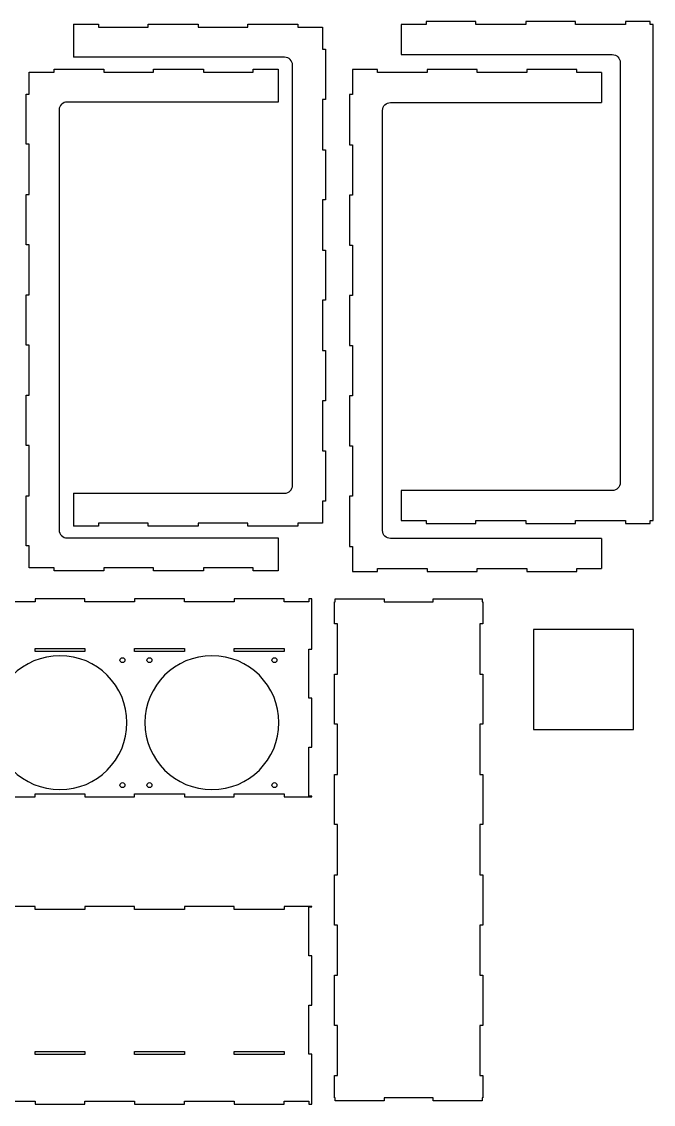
# Model space of a CAD drawing. Extents: x -1160 to -20, y -277 to 806.
# Drawn here: x -652 to -20, y -277 to 806 of the extents above; entities that cross this region are included whole.
import ezdxf

# ---------------------------------------------------------------- set-up
doc = ezdxf.new("R2010")
doc.units = 0
doc.layers.add('Default', color=7, linetype='Continuous')
doc.layers.add('Layer_1', color=7, linetype='Continuous')

msp = doc.modelspace()

# ---------------------------------------------------------------- linework, layer by layer
msp.add_lwpolyline([(-140, 98), (-40, 98), (-40, 198), (-140, 198)], close=True)
at = {"layer": 'Default'}
for p, q in [((-600, 803.2), (-600, 770.2)), ((-272.3, 802.8), (-272.3, 772.8)), ((-395.4, 758.4), (-395.4, 725.4)), ((-72, 754.9), (-72, 724.9)), ((-272.3, 336.8), (-272.3, 306.8)), ((-600, 334.2), (-600, 301.2)), ((-395.4, 289.4), (-395.4, 256.4)), ((-72, 288.9), (-72, 258.9))]:
    msp.add_line(p, q, dxfattribs=at)
at = {"layer": 'Layer_1'}
for points, knots in [([(-600, 803.2), (-588.2, 803.2), (-576.3, 803.2), (-575.1, 803.2), (-575.1, 803.1), (-575.1, 800.4), (-575.1, 800.2), (-572.6, 800.2), (-527.8, 800.2), (-525.3, 800.2), (-525.3, 800.4), (-525.3, 803.1), (-525.3, 803.2), (-522.8, 803.2), (-478, 803.2), (-475.5, 803.2), (-475.5, 803.1), (-475.5, 800.4), (-475.5, 800.2), (-473, 800.2), (-428.2, 800.2), (-425.7, 800.2), (-425.7, 800.4), (-425.7, 803.1), (-425.7, 803.2), (-423.2, 803.2), (-378.4, 803.2), (-375.9, 803.2), (-375.9, 803.1), (-375.9, 800.4), (-375.9, 800.2), (-374.7, 800.2), (-352.2, 800.2), (-351, 800.2), (-351, 799.1), (-351, 779.2), (-351, 778.1), (-350.9, 778.1), (-348.1, 778.1), (-348, 778.1), (-348, 775.6), (-348, 730.4), (-348, 727.9), (-348.1, 727.9), (-350.9, 727.9), (-351, 727.9), (-351, 725.4), (-351, 680.2), (-351, 677.7), (-350.9, 677.7), (-348.1, 677.7), (-348, 677.7), (-348, 675.2), (-348, 630), (-348, 627.5), (-348.1, 627.5), (-350.9, 627.5), (-351, 627.5), (-351, 625), (-351, 579.8), (-351, 577.3), (-350.9, 577.3), (-348.1, 577.3), (-348, 577.3), (-348, 574.8), (-348, 529.6), (-348, 527.1), (-348.1, 527.1), (-350.9, 527.1), (-351, 527.1), (-351, 524.6), (-351, 479.4), (-351, 476.9), (-350.9, 476.9), (-348.1, 476.9), (-348, 476.9), (-348, 474.4), (-348, 429.2), (-348, 426.7), (-348.1, 426.7), (-350.9, 426.7), (-351, 426.7), (-351, 424.2), (-351, 379), (-351, 376.5), (-350.9, 376.5), (-348.1, 376.5), (-348, 376.5), (-348, 374), (-348, 328.8), (-348, 326.3), (-348.1, 326.3), (-350.9, 326.3), (-351, 326.3), (-351, 325.2), (-351, 305.3), (-351, 304.2), (-352.2, 304.2), (-374.7, 304.2), (-375.9, 304.2), (-375.9, 304.1), (-375.9, 301.4), (-375.9, 301.2), (-378.4, 301.2), (-423.2, 301.2), (-425.7, 301.2), (-425.7, 301.4), (-425.7, 304.1), (-425.7, 304.2), (-428.2, 304.2), (-473, 304.2), (-475.5, 304.2), (-475.5, 304.1), (-475.5, 301.4), (-475.5, 301.2), (-478, 301.2), (-522.8, 301.2), (-525.3, 301.2), (-525.3, 301.4), (-525.3, 304.1), (-525.3, 304.2), (-527.8, 304.2), (-572.6, 304.2), (-575.1, 304.2), (-575.1, 304.1), (-575.1, 301.4), (-575.1, 301.2), (-576.3, 301.2), (-588.2, 301.2), (-600, 301.2)], [0, 0, 0, 0, 1, 1, 1, 2, 2, 2, 3, 3, 3, 4, 4, 4, 5, 5, 5, 6, 6, 6, 7, 7, 7, 8, 8, 8, 9, 9, 9, 10, 10, 10, 11, 11, 11, 12, 12, 12, 13, 13, 13, 14, 14, 14, 15, 15, 15, 16, 16, 16, 17, 17, 17, 18, 18, 18, 19, 19, 19, 20, 20, 20, 21, 21, 21, 22, 22, 22, 23, 23, 23, 24, 24, 24, 25, 25, 25, 26, 26, 26, 27, 27, 27, 28, 28, 28, 29, 29, 29, 30, 30, 30, 31, 31, 31, 32, 32, 32, 33, 33, 33, 34, 34, 34, 35, 35, 35, 36, 36, 36, 37, 37, 37, 38, 38, 38, 39, 39, 39, 40, 40, 40, 41, 41, 41, 42, 42, 42, 43, 43, 43, 43]), ([(-272.3, 306.8), (-260.4, 306.8), (-248.6, 306.8), (-247.4, 306.8), (-247.4, 306.6), (-247.4, 303.9), (-247.4, 303.8), (-244.9, 303.8), (-200, 303.8), (-197.6, 303.8), (-197.6, 303.9), (-197.6, 306.6), (-197.6, 306.8), (-195.1, 306.8), (-150.2, 306.8), (-147.8, 306.8), (-147.8, 306.6), (-147.8, 303.9), (-147.8, 303.8), (-145.3, 303.8), (-100.4, 303.8), (-98, 303.8), (-98, 303.9), (-98, 306.6), (-98, 306.8), (-95.5, 306.8), (-50.6, 306.8), (-48.2, 306.8), (-48.2, 306.6), (-48.2, 303.9), (-48.2, 303.8), (-46.9, 303.8), (-24.5, 303.8), (-23.3, 303.8), (-23.3, 303.9), (-23.3, 306.6), (-23.3, 306.8), (-23.1, 306.8), (-20.4, 306.8), (-20.3, 306.8), (-20.3, 331.6), (-20.3, 778), (-20.3, 802.8), (-20.4, 802.8), (-23.1, 802.8), (-23.3, 802.8), (-23.3, 802.9), (-23.3, 805.6), (-23.3, 805.8), (-24.5, 805.8), (-46.9, 805.8), (-48.2, 805.8), (-48.2, 805.6), (-48.2, 802.9), (-48.2, 802.8), (-50.6, 802.8), (-95.5, 802.8), (-98, 802.8), (-98, 802.9), (-98, 805.6), (-98, 805.8), (-100.4, 805.8), (-145.3, 805.8), (-147.8, 805.8), (-147.8, 805.6), (-147.8, 802.9), (-147.8, 802.8), (-150.2, 802.8), (-195.1, 802.8), (-197.6, 802.8), (-197.6, 802.9), (-197.6, 805.6), (-197.6, 805.8), (-200, 805.8), (-244.9, 805.8), (-247.4, 805.8), (-247.4, 805.6), (-247.4, 802.9), (-247.4, 802.8), (-248.6, 802.8), (-260.4, 802.8), (-272.3, 802.8)], [0, 0, 0, 0, 1, 1, 1, 2, 2, 2, 3, 3, 3, 4, 4, 4, 5, 5, 5, 6, 6, 6, 7, 7, 7, 8, 8, 8, 9, 9, 9, 10, 10, 10, 11, 11, 11, 12, 12, 12, 13, 13, 13, 14, 14, 14, 15, 15, 15, 16, 16, 16, 17, 17, 17, 18, 18, 18, 19, 19, 19, 20, 20, 20, 21, 21, 21, 22, 22, 22, 23, 23, 23, 24, 24, 24, 25, 25, 25, 26, 26, 26, 27, 27, 27, 27]), ([(-600, 334.2), (-499.8, 334.2), (-399.6, 334.2), (-389, 334.2), (-384.6, 334.2), (-381, 337.8), (-381, 342.1), (-381, 363.1), (-381, 741.3), (-381, 762.3), (-381, 766.7), (-384.6, 770.2), (-389, 770.2), (-399.6, 770.2), (-499.8, 770.2), (-600, 770.2)], [0, 0, 0, 0, 1, 1, 1, 2, 2, 2, 3, 3, 3, 4, 4, 4, 5, 5, 5, 5]), ([(-272.3, 772.8), (-172, 772.8), (-71.8, 772.8), (-61.3, 772.8), (-56.9, 772.8), (-53.3, 769.2), (-53.3, 764.9), (-53.3, 743.9), (-53.3, 365.7), (-53.3, 344.7), (-53.3, 340.3), (-56.9, 336.8), (-61.3, 336.8), (-71.8, 336.8), (-172, 336.8), (-272.3, 336.8)], [0, 0, 0, 0, 1, 1, 1, 2, 2, 2, 3, 3, 3, 4, 4, 4, 5, 5, 5, 5]), ([(-395.4, 256.4), (-407.3, 256.4), (-419.1, 256.4), (-420.3, 256.4), (-420.3, 256.6), (-420.3, 259.3), (-420.3, 259.4), (-422.8, 259.4), (-467.6, 259.4), (-470.1, 259.4), (-470.1, 259.3), (-470.1, 256.6), (-470.1, 256.4), (-472.6, 256.4), (-517.4, 256.4), (-519.9, 256.4), (-519.9, 256.6), (-519.9, 259.3), (-519.9, 259.4), (-522.4, 259.4), (-567.2, 259.4), (-569.7, 259.4), (-569.7, 259.3), (-569.7, 256.6), (-569.7, 256.4), (-572.2, 256.4), (-617, 256.4), (-619.5, 256.4), (-619.5, 256.6), (-619.5, 259.3), (-619.5, 259.4), (-620.8, 259.4), (-643.2, 259.4), (-644.4, 259.4), (-644.4, 260.5), (-644.4, 280.4), (-644.4, 281.5), (-644.6, 281.5), (-647.3, 281.5), (-647.4, 281.5), (-647.4, 284), (-647.4, 329.2), (-647.4, 331.7), (-647.3, 331.7), (-644.6, 331.7), (-644.4, 331.7), (-644.4, 334.2), (-644.4, 379.4), (-644.4, 381.9), (-644.6, 381.9), (-647.3, 381.9), (-647.4, 381.9), (-647.4, 384.4), (-647.4, 429.6), (-647.4, 432.1), (-647.3, 432.1), (-644.6, 432.1), (-644.4, 432.1), (-644.4, 434.6), (-644.4, 479.8), (-644.4, 482.3), (-644.6, 482.3), (-647.3, 482.3), (-647.4, 482.3), (-647.4, 484.8), (-647.4, 530), (-647.4, 532.5), (-647.3, 532.5), (-644.6, 532.5), (-644.4, 532.5), (-644.4, 535), (-644.4, 580.2), (-644.4, 582.7), (-644.6, 582.7), (-647.3, 582.7), (-647.4, 582.7), (-647.4, 585.2), (-647.4, 630.4), (-647.4, 632.9), (-647.3, 632.9), (-644.6, 632.9), (-644.4, 632.9), (-644.4, 635.4), (-644.4, 680.6), (-644.4, 683.1), (-644.6, 683.1), (-647.3, 683.1), (-647.4, 683.1), (-647.4, 685.6), (-647.4, 730.8), (-647.4, 733.3), (-647.3, 733.3), (-644.6, 733.3), (-644.4, 733.3), (-644.4, 734.4), (-644.4, 754.3), (-644.4, 755.4), (-643.2, 755.4), (-620.8, 755.4), (-619.5, 755.4), (-619.5, 755.6), (-619.5, 758.3), (-619.5, 758.4), (-617, 758.4), (-572.2, 758.4), (-569.7, 758.4), (-569.7, 758.3), (-569.7, 755.6), (-569.7, 755.4), (-567.2, 755.4), (-522.4, 755.4), (-519.9, 755.4), (-519.9, 755.6), (-519.9, 758.3), (-519.9, 758.4), (-517.4, 758.4), (-472.6, 758.4), (-470.1, 758.4), (-470.1, 758.3), (-470.1, 755.6), (-470.1, 755.4), (-467.6, 755.4), (-422.8, 755.4), (-420.3, 755.4), (-420.3, 755.6), (-420.3, 758.3), (-420.3, 758.4), (-419.1, 758.4), (-407.3, 758.4), (-395.4, 758.4)], [0, 0, 0, 0, 1, 1, 1, 2, 2, 2, 3, 3, 3, 4, 4, 4, 5, 5, 5, 6, 6, 6, 7, 7, 7, 8, 8, 8, 9, 9, 9, 10, 10, 10, 11, 11, 11, 12, 12, 12, 13, 13, 13, 14, 14, 14, 15, 15, 15, 16, 16, 16, 17, 17, 17, 18, 18, 18, 19, 19, 19, 20, 20, 20, 21, 21, 21, 22, 22, 22, 23, 23, 23, 24, 24, 24, 25, 25, 25, 26, 26, 26, 27, 27, 27, 28, 28, 28, 29, 29, 29, 30, 30, 30, 31, 31, 31, 32, 32, 32, 33, 33, 33, 34, 34, 34, 35, 35, 35, 36, 36, 36, 37, 37, 37, 38, 38, 38, 39, 39, 39, 40, 40, 40, 41, 41, 41, 42, 42, 42, 43, 43, 43, 43]), ([(-72, 754.9), (-83.8, 754.9), (-95.7, 754.9), (-96.9, 754.9), (-96.9, 755.1), (-96.9, 757.8), (-96.9, 757.9), (-99.4, 757.9), (-144.2, 757.9), (-146.7, 757.9), (-146.7, 757.8), (-146.7, 755.1), (-146.7, 754.9), (-149.2, 754.9), (-194, 754.9), (-196.5, 754.9), (-196.5, 755.1), (-196.5, 757.8), (-196.5, 757.9), (-199, 757.9), (-243.8, 757.9), (-246.3, 757.9), (-246.3, 757.8), (-246.3, 755.1), (-246.3, 754.9), (-248.8, 754.9), (-293.6, 754.9), (-296.1, 754.9), (-296.1, 755.1), (-296.1, 757.8), (-296.1, 757.9), (-297.3, 757.9), (-319.8, 757.9), (-321, 757.9), (-321, 757.8), (-321, 755.1), (-321, 754.9), (-321, 753.8), (-321, 733.9), (-321, 732.8), (-321.1, 732.8), (-323.9, 732.8), (-324, 732.8), (-324, 730.3), (-324, 685.1), (-324, 682.6), (-323.9, 682.6), (-321.1, 682.6), (-321, 682.6), (-321, 680.1), (-321, 634.9), (-321, 632.4), (-321.1, 632.4), (-323.9, 632.4), (-324, 632.4), (-324, 629.9), (-324, 584.7), (-324, 582.2), (-323.9, 582.2), (-321.1, 582.2), (-321, 582.2), (-321, 579.7), (-321, 534.5), (-321, 532), (-321.1, 532), (-323.9, 532), (-324, 532), (-324, 529.5), (-324, 484.3), (-324, 481.8), (-323.9, 481.8), (-321.1, 481.8), (-321, 481.8), (-321, 479.3), (-321, 434.1), (-321, 431.6), (-321.1, 431.6), (-323.9, 431.6), (-324, 431.6), (-324, 429.1), (-324, 383.9), (-324, 381.4), (-323.9, 381.4), (-321.1, 381.4), (-321, 381.4), (-321, 378.9), (-321, 333.7), (-321, 331.2), (-321.1, 331.2), (-323.9, 331.2), (-324, 331.2), (-324, 328.7), (-324, 283.5), (-324, 281), (-323.9, 281), (-321.1, 281), (-321, 281), (-321, 279.9), (-321, 260), (-321, 258.9), (-321, 258.8), (-321, 256.1), (-321, 255.9), (-319.8, 255.9), (-297.3, 255.9), (-296.1, 255.9), (-296.1, 256.1), (-296.1, 258.8), (-296.1, 258.9), (-293.6, 258.9), (-248.8, 258.9), (-246.3, 258.9), (-246.3, 258.8), (-246.3, 256.1), (-246.3, 255.9), (-243.8, 255.9), (-199, 255.9), (-196.5, 255.9), (-196.5, 256.1), (-196.5, 258.8), (-196.5, 258.9), (-194, 258.9), (-149.2, 258.9), (-146.7, 258.9), (-146.7, 258.8), (-146.7, 256.1), (-146.7, 255.9), (-144.2, 255.9), (-99.4, 255.9), (-96.9, 255.9), (-96.9, 256.1), (-96.9, 258.8), (-96.9, 258.9), (-95.7, 258.9), (-83.8, 258.9), (-72, 258.9)], [0, 0, 0, 0, 1, 1, 1, 2, 2, 2, 3, 3, 3, 4, 4, 4, 5, 5, 5, 6, 6, 6, 7, 7, 7, 8, 8, 8, 9, 9, 9, 10, 10, 10, 11, 11, 11, 12, 12, 12, 13, 13, 13, 14, 14, 14, 15, 15, 15, 16, 16, 16, 17, 17, 17, 18, 18, 18, 19, 19, 19, 20, 20, 20, 21, 21, 21, 22, 22, 22, 23, 23, 23, 24, 24, 24, 25, 25, 25, 26, 26, 26, 27, 27, 27, 28, 28, 28, 29, 29, 29, 30, 30, 30, 31, 31, 31, 32, 32, 32, 33, 33, 33, 34, 34, 34, 35, 35, 35, 36, 36, 36, 37, 37, 37, 38, 38, 38, 39, 39, 39, 40, 40, 40, 41, 41, 41, 42, 42, 42, 43, 43, 43, 44, 44, 44, 45, 45, 45, 45]), ([(-395.4, 725.4), (-495.6, 725.4), (-595.9, 725.4), (-606.4, 725.4), (-610.8, 725.4), (-614.4, 721.9), (-614.4, 717.5), (-614.4, 696.5), (-614.4, 318.3), (-614.4, 297.3), (-614.4, 293), (-610.8, 289.4), (-606.4, 289.4), (-595.9, 289.4), (-495.6, 289.4), (-395.4, 289.4)], [0, 0, 0, 0, 1, 1, 1, 2, 2, 2, 3, 3, 3, 4, 4, 4, 5, 5, 5, 5]), ([(-72, 288.9), (-172.2, 288.9), (-272.4, 288.9), (-283, 288.9), (-287.4, 288.9), (-291, 292.4), (-291, 296.8), (-291, 317.8), (-291, 696), (-291, 717), (-291, 721.4), (-287.4, 724.9), (-283, 724.9), (-272.4, 724.9), (-172.2, 724.9), (-72, 724.9)], [0, 0, 0, 0, 1, 1, 1, 2, 2, 2, 3, 3, 3, 4, 4, 4, 5, 5, 5, 5]), ([(-364.6, 225.6), (-364.6, 225.8), (-364.6, 228.5), (-364.6, 228.6), (-364.5, 228.6), (-361.8, 228.6), (-361.6, 228.6), (-361.6, 226.1), (-361.6, 180.8), (-361.6, 178.3), (-361.8, 178.3), (-364.5, 178.3), (-364.6, 178.3), (-364.6, 175.9), (-364.6, 131.7), (-364.6, 129.3), (-364.5, 129.3), (-361.8, 129.3), (-361.6, 129.3), (-361.6, 126.8), (-361.6, 82.7), (-361.6, 80.2), (-361.8, 80.2), (-364.5, 80.2), (-364.6, 80.2), (-364.6, 77.8), (-364.6, 33.6), (-364.6, 31.2), (-364.5, 31.2), (-361.8, 31.2), (-361.6, 31.2), (-361.6, 31.1), (-361.6, 30.7), (-361.6, 30.6), (-363, 30.6), (-388.1, 30.6), (-389.5, 30.6), (-389.5, 30.8), (-389.5, 33.5), (-389.5, 33.6), (-392, 33.6), (-436.8, 33.6), (-439.3, 33.6), (-439.3, 33.5), (-439.3, 30.8), (-439.3, 30.6), (-441.8, 30.6), (-486.6, 30.6), (-489.1, 30.6), (-489.1, 30.8), (-489.1, 33.5), (-489.1, 33.6), (-491.6, 33.6), (-536.4, 33.6), (-538.9, 33.6), (-538.9, 33.5), (-538.9, 30.8), (-538.9, 30.6), (-541.4, 30.6), (-586.2, 30.6), (-588.7, 30.6), (-588.7, 30.8), (-588.7, 33.5), (-588.7, 33.6), (-591.2, 33.6), (-636, 33.6), (-638.5, 33.6), (-638.5, 33.5), (-638.5, 30.8), (-638.5, 30.6), (-641, 30.6), (-685.8, 30.6), (-688.3, 30.6), (-688.3, 30.8), (-688.3, 33.5), (-688.3, 33.6), (-690.8, 33.6), (-735.6, 33.6), (-738.1, 33.6), (-738.1, 33.5), (-738.1, 30.8), (-738.1, 30.6), (-740.6, 30.6), (-785.4, 30.6), (-787.9, 30.6), (-787.9, 30.8), (-787.9, 33.5), (-787.9, 33.6), (-790.4, 33.6), (-835.2, 33.6), (-837.7, 33.6), (-837.7, 33.5), (-837.7, 30.8), (-837.7, 30.6), (-839.1, 30.6), (-864.2, 30.6), (-865.6, 30.6), (-865.6, 30.7), (-865.6, 31.1), (-865.6, 31.2), (-865.5, 31.2), (-862.8, 31.2), (-862.6, 31.2), (-862.6, 33.6), (-862.6, 77.8), (-862.6, 80.2), (-862.8, 80.2), (-865.5, 80.2), (-865.6, 80.2), (-865.6, 82.7), (-865.6, 126.8), (-865.6, 129.3), (-865.5, 129.3), (-862.8, 129.3), (-862.6, 129.3), (-862.6, 131.7), (-862.6, 175.9), (-862.6, 178.3), (-862.8, 178.3), (-865.5, 178.3), (-865.6, 178.3), (-865.6, 180.8), (-865.6, 226.1), (-865.6, 228.6), (-865.5, 228.6), (-862.8, 228.6), (-862.6, 228.6), (-862.6, 228.5), (-862.6, 225.8), (-862.6, 225.6), (-861.4, 225.6), (-838.9, 225.6), (-837.7, 225.6), (-837.7, 225.8), (-837.7, 228.5), (-837.7, 228.6), (-835.2, 228.6), (-790.4, 228.6), (-787.9, 228.6), (-787.9, 228.5), (-787.9, 225.8), (-787.9, 225.6), (-785.4, 225.6), (-740.6, 225.6), (-738.1, 225.6), (-738.1, 225.8), (-738.1, 228.5), (-738.1, 228.6), (-735.6, 228.6), (-690.8, 228.6), (-688.3, 228.6), (-688.3, 228.5), (-688.3, 225.8), (-688.3, 225.6), (-685.8, 225.6), (-641, 225.6), (-638.5, 225.6), (-638.5, 225.8), (-638.5, 228.5), (-638.5, 228.6), (-636, 228.6), (-591.2, 228.6), (-588.7, 228.6), (-588.7, 228.5), (-588.7, 225.8), (-588.7, 225.6), (-586.2, 225.6), (-541.4, 225.6), (-538.9, 225.6), (-538.9, 225.8), (-538.9, 228.5), (-538.9, 228.6), (-536.4, 228.6), (-491.6, 228.6), (-489.1, 228.6), (-489.1, 228.5), (-489.1, 225.8), (-489.1, 225.6), (-486.6, 225.6), (-441.8, 225.6), (-439.3, 225.6), (-439.3, 225.8), (-439.3, 228.5), (-439.3, 228.6), (-436.8, 228.6), (-392, 228.6), (-389.5, 228.6), (-389.5, 228.5), (-389.5, 225.8), (-389.5, 225.6), (-388.3, 225.6), (-365.8, 225.6), (-364.6, 225.6)], [0, 0, 0, 0, 1, 1, 1, 2, 2, 2, 3, 3, 3, 4, 4, 4, 5, 5, 5, 6, 6, 6, 7, 7, 7, 8, 8, 8, 9, 9, 9, 10, 10, 10, 11, 11, 11, 12, 12, 12, 13, 13, 13, 14, 14, 14, 15, 15, 15, 16, 16, 16, 17, 17, 17, 18, 18, 18, 19, 19, 19, 20, 20, 20, 21, 21, 21, 22, 22, 22, 23, 23, 23, 24, 24, 24, 25, 25, 25, 26, 26, 26, 27, 27, 27, 28, 28, 28, 29, 29, 29, 30, 30, 30, 31, 31, 31, 32, 32, 32, 33, 33, 33, 34, 34, 34, 35, 35, 35, 36, 36, 36, 37, 37, 37, 38, 38, 38, 39, 39, 39, 40, 40, 40, 41, 41, 41, 42, 42, 42, 43, 43, 43, 44, 44, 44, 45, 45, 45, 46, 46, 46, 47, 47, 47, 48, 48, 48, 49, 49, 49, 50, 50, 50, 51, 51, 51, 52, 52, 52, 53, 53, 53, 54, 54, 54, 55, 55, 55, 56, 56, 56, 57, 57, 57, 58, 58, 58, 59, 59, 59, 60, 60, 60, 61, 61, 61, 62, 62, 62, 63, 63, 63, 64, 64, 64, 64]), ([(-193.8, 203.5), (-193.6, 203.5), (-190.9, 203.5), (-190.8, 203.5), (-190.8, 204.6), (-190.8, 224.5), (-190.8, 225.6), (-190.8, 225.6), (-191.3, 225.6), (-191.3, 225.6), (-191.3, 225.8), (-191.3, 228.5), (-191.3, 228.6), (-193.8, 228.6), (-237.9, 228.6), (-240.4, 228.6), (-240.4, 228.5), (-240.4, 225.8), (-240.4, 225.6), (-242.8, 225.6), (-287, 225.6), (-289.4, 225.6), (-289.4, 225.8), (-289.4, 228.5), (-289.4, 228.6), (-291.9, 228.6), (-336, 228.6), (-338.4, 228.6), (-338.4, 228.5), (-338.4, 225.8), (-338.4, 225.6), (-338.5, 225.6), (-339, 225.6), (-339, 225.6), (-339, 224.5), (-339, 204.6), (-339, 203.5), (-338.8, 203.5), (-336.1, 203.5), (-336, 203.5), (-336, 201), (-336, 155.8), (-336, 153.3), (-336.1, 153.3), (-338.8, 153.3), (-339, 153.3), (-339, 150.8), (-339, 105.6), (-339, 103.1), (-338.8, 103.1), (-336.1, 103.1), (-336, 103.1), (-336, 100.6), (-336, 55.4), (-336, 52.9), (-336.1, 52.9), (-338.8, 52.9), (-339, 52.9), (-339, 50.4), (-339, 5.2), (-339, 2.7), (-338.8, 2.7), (-336.1, 2.7), (-336, 2.7), (-336, 0.2), (-336, -45), (-336, -47.5), (-336.1, -47.5), (-338.8, -47.5), (-339, -47.5), (-339, -50), (-339, -95.2), (-339, -97.7), (-338.8, -97.7), (-336.1, -97.7), (-336, -97.7), (-336, -100.2), (-336, -145.4), (-336, -147.9), (-336.1, -147.9), (-338.8, -147.9), (-339, -147.9), (-339, -150.4), (-339, -195.6), (-339, -198.1), (-338.8, -198.1), (-336.1, -198.1), (-336, -198.1), (-336, -200.6), (-336, -245.8), (-336, -248.3), (-336.1, -248.3), (-338.8, -248.3), (-339, -248.3), (-339, -249.4), (-339, -269.3), (-339, -270.4), (-339, -270.4), (-338.5, -270.4), (-338.4, -270.4), (-338.4, -270.5), (-338.4, -273.2), (-338.4, -273.4), (-336, -273.4), (-291.9, -273.4), (-289.4, -273.4), (-289.4, -273.2), (-289.4, -270.5), (-289.4, -270.4), (-287, -270.4), (-242.8, -270.4), (-240.4, -270.4), (-240.4, -270.5), (-240.4, -273.2), (-240.4, -273.4), (-237.9, -273.4), (-193.8, -273.4), (-191.3, -273.4), (-191.3, -273.2), (-191.3, -270.5), (-191.3, -270.4), (-191.3, -270.4), (-190.8, -270.4), (-190.8, -270.4), (-190.8, -269.3), (-190.8, -249.4), (-190.8, -248.3), (-190.9, -248.3), (-193.6, -248.3), (-193.8, -248.3), (-193.8, -245.8), (-193.8, -200.6), (-193.8, -198.1), (-193.6, -198.1), (-190.9, -198.1), (-190.8, -198.1), (-190.8, -195.6), (-190.8, -150.4), (-190.8, -147.9), (-190.9, -147.9), (-193.6, -147.9), (-193.8, -147.9), (-193.8, -145.4), (-193.8, -100.2), (-193.8, -97.7), (-193.6, -97.7), (-190.9, -97.7), (-190.8, -97.7), (-190.8, -95.2), (-190.8, -50), (-190.8, -47.5), (-190.9, -47.5), (-193.6, -47.5), (-193.8, -47.5), (-193.8, -45), (-193.8, 0.2), (-193.8, 2.7), (-193.6, 2.7), (-190.9, 2.7), (-190.8, 2.7), (-190.8, 5.2), (-190.8, 50.4), (-190.8, 52.9), (-190.9, 52.9), (-193.6, 52.9), (-193.8, 52.9), (-193.8, 55.4), (-193.8, 100.6), (-193.8, 103.1), (-193.6, 103.1), (-190.9, 103.1), (-190.8, 103.1), (-190.8, 105.6), (-190.8, 150.8), (-190.8, 153.3), (-190.9, 153.3), (-193.6, 153.3), (-193.8, 153.3), (-193.8, 155.8), (-193.8, 201), (-193.8, 203.5)], [0, 0, 0, 0, 1, 1, 1, 2, 2, 2, 3, 3, 3, 4, 4, 4, 5, 5, 5, 6, 6, 6, 7, 7, 7, 8, 8, 8, 9, 9, 9, 10, 10, 10, 11, 11, 11, 12, 12, 12, 13, 13, 13, 14, 14, 14, 15, 15, 15, 16, 16, 16, 17, 17, 17, 18, 18, 18, 19, 19, 19, 20, 20, 20, 21, 21, 21, 22, 22, 22, 23, 23, 23, 24, 24, 24, 25, 25, 25, 26, 26, 26, 27, 27, 27, 28, 28, 28, 29, 29, 29, 30, 30, 30, 31, 31, 31, 32, 32, 32, 33, 33, 33, 34, 34, 34, 35, 35, 35, 36, 36, 36, 37, 37, 37, 38, 38, 38, 39, 39, 39, 40, 40, 40, 41, 41, 41, 42, 42, 42, 43, 43, 43, 44, 44, 44, 45, 45, 45, 46, 46, 46, 47, 47, 47, 48, 48, 48, 49, 49, 49, 50, 50, 50, 51, 51, 51, 52, 52, 52, 53, 53, 53, 54, 54, 54, 55, 55, 55, 56, 56, 56, 57, 57, 57, 58, 58, 58, 59, 59, 59, 60, 60, 60, 60]), ([(-588.7, 175.9), (-588.7, 176), (-588.7, 178.7), (-588.7, 178.9), (-591.2, 178.9), (-636, 178.9), (-638.5, 178.9), (-638.5, 178.7), (-638.5, 176), (-638.5, 175.9), (-636, 175.9), (-591.2, 175.9), (-588.7, 175.9)], [0, 0, 0, 0, 1, 1, 1, 2, 2, 2, 3, 3, 3, 4, 4, 4, 4]), ([(-489.1, 175.9), (-489.1, 176), (-489.1, 178.7), (-489.1, 178.9), (-491.6, 178.9), (-536.4, 178.9), (-538.9, 178.9), (-538.9, 178.7), (-538.9, 176), (-538.9, 175.9), (-536.4, 175.9), (-491.6, 175.9), (-489.1, 175.9)], [0, 0, 0, 0, 1, 1, 1, 2, 2, 2, 3, 3, 3, 4, 4, 4, 4]), ([(-389.5, 175.9), (-389.5, 176), (-389.5, 178.7), (-389.5, 178.9), (-392, 178.9), (-436.8, 178.9), (-439.3, 178.9), (-439.3, 178.7), (-439.3, 176), (-439.3, 175.9), (-436.8, 175.9), (-392, 175.9), (-389.5, 175.9)], [0, 0, 0, 0, 1, 1, 1, 2, 2, 2, 3, 3, 3, 4, 4, 4, 4]), ([(-680.6, 104.7), (-680.6, 141.7), (-650.6, 171.7), (-613.6, 171.7), (-576.6, 171.7), (-546.6, 141.7), (-546.6, 104.7), (-546.6, 67.7), (-576.6, 37.7), (-613.6, 37.7), (-650.6, 37.7), (-680.6, 67.7), (-680.6, 104.7)], [0, 0, 0, 0, 1, 1, 1, 2, 2, 2, 3, 3, 3, 4, 4, 4, 4]), ([(-548.6, 167.2), (-548.6, 168.6), (-549.7, 169.7), (-551.1, 169.7), (-552.5, 169.7), (-553.6, 168.6), (-553.6, 167.2), (-553.6, 165.9), (-552.5, 164.7), (-551.1, 164.7), (-549.7, 164.7), (-548.6, 165.9), (-548.6, 167.2)], [0, 0, 0, 0, 1, 1, 1, 2, 2, 2, 3, 3, 3, 4, 4, 4, 4]), ([(-528.6, 104.7), (-528.6, 141.7), (-498.6, 171.7), (-461.6, 171.7), (-424.6, 171.7), (-394.6, 141.7), (-394.6, 104.7), (-394.6, 67.7), (-424.6, 37.7), (-461.6, 37.7), (-498.6, 37.7), (-528.6, 67.7), (-528.6, 104.7)], [0, 0, 0, 0, 1, 1, 1, 2, 2, 2, 3, 3, 3, 4, 4, 4, 4]), ([(-521.6, 167.2), (-521.6, 168.6), (-522.7, 169.7), (-524.1, 169.7), (-525.5, 169.7), (-526.6, 168.6), (-526.6, 167.2), (-526.6, 165.9), (-525.5, 164.7), (-524.1, 164.7), (-522.7, 164.7), (-521.6, 165.9), (-521.6, 167.2)], [0, 0, 0, 0, 1, 1, 1, 2, 2, 2, 3, 3, 3, 4, 4, 4, 4]), ([(-396.6, 167.2), (-396.6, 168.6), (-397.7, 169.7), (-399.1, 169.7), (-400.5, 169.7), (-401.6, 168.6), (-401.6, 167.2), (-401.6, 165.9), (-400.5, 164.7), (-399.1, 164.7), (-397.7, 164.7), (-396.6, 165.9), (-396.6, 167.2)], [0, 0, 0, 0, 1, 1, 1, 2, 2, 2, 3, 3, 3, 4, 4, 4, 4]), ([(-548.6, 42.2), (-548.6, 43.6), (-549.7, 44.7), (-551.1, 44.7), (-552.5, 44.7), (-553.6, 43.6), (-553.6, 42.2), (-553.6, 40.9), (-552.5, 39.7), (-551.1, 39.7), (-549.7, 39.7), (-548.6, 40.9), (-548.6, 42.2)], [0, 0, 0, 0, 1, 1, 1, 2, 2, 2, 3, 3, 3, 4, 4, 4, 4]), ([(-521.6, 42.2), (-521.6, 43.6), (-522.7, 44.7), (-524.1, 44.7), (-525.5, 44.7), (-526.6, 43.6), (-526.6, 42.2), (-526.6, 40.9), (-525.5, 39.7), (-524.1, 39.7), (-522.7, 39.7), (-521.6, 40.9), (-521.6, 42.2)], [0, 0, 0, 0, 1, 1, 1, 2, 2, 2, 3, 3, 3, 4, 4, 4, 4]), ([(-396.6, 42.2), (-396.6, 43.6), (-397.7, 44.7), (-399.1, 44.7), (-400.5, 44.7), (-401.6, 43.6), (-401.6, 42.2), (-401.6, 40.9), (-400.5, 39.7), (-399.1, 39.7), (-397.7, 39.7), (-396.6, 40.9), (-396.6, 42.2)], [0, 0, 0, 0, 1, 1, 1, 2, 2, 2, 3, 3, 3, 4, 4, 4, 4]), ([(-361.6, -79), (-361.6, -79.1), (-361.6, -79.5), (-361.6, -79.6), (-361.8, -79.6), (-364.5, -79.6), (-364.6, -79.6), (-364.6, -82), (-364.6, -126.2), (-364.6, -128.6), (-364.5, -128.6), (-361.8, -128.6), (-361.6, -128.6), (-361.6, -131.1), (-361.6, -175.2), (-361.6, -177.7), (-361.8, -177.7), (-364.5, -177.7), (-364.6, -177.7), (-364.6, -180.1), (-364.6, -224.3), (-364.6, -226.7), (-364.5, -226.7), (-361.8, -226.7), (-361.6, -226.7), (-361.6, -229.2), (-361.6, -274.5), (-361.6, -277), (-361.8, -277), (-364.5, -277), (-364.6, -277), (-364.6, -276.9), (-364.6, -274.2), (-364.6, -274), (-365.8, -274), (-388.3, -274), (-389.5, -274), (-389.5, -274.2), (-389.5, -276.9), (-389.5, -277), (-392, -277), (-436.8, -277), (-439.3, -277), (-439.3, -276.9), (-439.3, -274.2), (-439.3, -274), (-441.8, -274), (-486.6, -274), (-489.1, -274), (-489.1, -274.2), (-489.1, -276.9), (-489.1, -277), (-491.6, -277), (-536.4, -277), (-538.9, -277), (-538.9, -276.9), (-538.9, -274.2), (-538.9, -274), (-541.4, -274), (-586.2, -274), (-588.7, -274), (-588.7, -274.2), (-588.7, -276.9), (-588.7, -277), (-591.2, -277), (-636, -277), (-638.5, -277), (-638.5, -276.9), (-638.5, -274.2), (-638.5, -274), (-641, -274), (-685.8, -274), (-688.3, -274), (-688.3, -274.2), (-688.3, -276.9), (-688.3, -277), (-690.8, -277), (-735.6, -277), (-738.1, -277), (-738.1, -276.9), (-738.1, -274.2), (-738.1, -274), (-740.6, -274), (-785.4, -274), (-787.9, -274), (-787.9, -274.2), (-787.9, -276.9), (-787.9, -277), (-790.4, -277), (-835.2, -277), (-837.7, -277), (-837.7, -276.9), (-837.7, -274.2), (-837.7, -274), (-838.9, -274), (-861.4, -274), (-862.6, -274), (-862.6, -274.2), (-862.6, -276.9), (-862.6, -277), (-862.8, -277), (-865.5, -277), (-865.6, -277), (-865.6, -274.5), (-865.6, -229.2), (-865.6, -226.7), (-865.5, -226.7), (-862.8, -226.7), (-862.6, -226.7), (-862.6, -224.3), (-862.6, -180.1), (-862.6, -177.7), (-862.8, -177.7), (-865.5, -177.7), (-865.6, -177.7), (-865.6, -175.2), (-865.6, -131.1), (-865.6, -128.6), (-865.5, -128.6), (-862.8, -128.6), (-862.6, -128.6), (-862.6, -126.2), (-862.6, -82), (-862.6, -79.6), (-862.8, -79.6), (-865.5, -79.6), (-865.6, -79.6), (-865.6, -79.5), (-865.6, -79.1), (-865.6, -79), (-864.2, -79), (-839.1, -79), (-837.7, -79), (-837.7, -79.2), (-837.7, -81.9), (-837.7, -82), (-835.2, -82), (-790.4, -82), (-787.9, -82), (-787.9, -81.9), (-787.9, -79.2), (-787.9, -79), (-785.4, -79), (-740.6, -79), (-738.1, -79), (-738.1, -79.2), (-738.1, -81.9), (-738.1, -82), (-735.6, -82), (-690.8, -82), (-688.3, -82), (-688.3, -81.9), (-688.3, -79.2), (-688.3, -79), (-685.8, -79), (-641, -79), (-638.5, -79), (-638.5, -79.2), (-638.5, -81.9), (-638.5, -82), (-636, -82), (-591.2, -82), (-588.7, -82), (-588.7, -81.9), (-588.7, -79.2), (-588.7, -79), (-586.2, -79), (-541.4, -79), (-538.9, -79), (-538.9, -79.2), (-538.9, -81.9), (-538.9, -82), (-536.4, -82), (-491.6, -82), (-489.1, -82), (-489.1, -81.9), (-489.1, -79.2), (-489.1, -79), (-486.6, -79), (-441.8, -79), (-439.3, -79), (-439.3, -79.2), (-439.3, -81.9), (-439.3, -82), (-436.8, -82), (-392, -82), (-389.5, -82), (-389.5, -81.9), (-389.5, -79.2), (-389.5, -79), (-388.1, -79), (-363, -79), (-361.6, -79)], [0, 0, 0, 0, 1, 1, 1, 2, 2, 2, 3, 3, 3, 4, 4, 4, 5, 5, 5, 6, 6, 6, 7, 7, 7, 8, 8, 8, 9, 9, 9, 10, 10, 10, 11, 11, 11, 12, 12, 12, 13, 13, 13, 14, 14, 14, 15, 15, 15, 16, 16, 16, 17, 17, 17, 18, 18, 18, 19, 19, 19, 20, 20, 20, 21, 21, 21, 22, 22, 22, 23, 23, 23, 24, 24, 24, 25, 25, 25, 26, 26, 26, 27, 27, 27, 28, 28, 28, 29, 29, 29, 30, 30, 30, 31, 31, 31, 32, 32, 32, 33, 33, 33, 34, 34, 34, 35, 35, 35, 36, 36, 36, 37, 37, 37, 38, 38, 38, 39, 39, 39, 40, 40, 40, 41, 41, 41, 42, 42, 42, 43, 43, 43, 44, 44, 44, 45, 45, 45, 46, 46, 46, 47, 47, 47, 48, 48, 48, 49, 49, 49, 50, 50, 50, 51, 51, 51, 52, 52, 52, 53, 53, 53, 54, 54, 54, 55, 55, 55, 56, 56, 56, 57, 57, 57, 58, 58, 58, 59, 59, 59, 60, 60, 60, 61, 61, 61, 62, 62, 62, 63, 63, 63, 64, 64, 64, 64]), ([(-588.7, -227.3), (-588.7, -227.1), (-588.7, -224.4), (-588.7, -224.3), (-591.2, -224.3), (-636, -224.3), (-638.5, -224.3), (-638.5, -224.4), (-638.5, -227.1), (-638.5, -227.3), (-636, -227.3), (-591.2, -227.3), (-588.7, -227.3)], [0, 0, 0, 0, 1, 1, 1, 2, 2, 2, 3, 3, 3, 4, 4, 4, 4]), ([(-489.1, -227.3), (-489.1, -227.1), (-489.1, -224.4), (-489.1, -224.3), (-491.6, -224.3), (-536.4, -224.3), (-538.9, -224.3), (-538.9, -224.4), (-538.9, -227.1), (-538.9, -227.3), (-536.4, -227.3), (-491.6, -227.3), (-489.1, -227.3)], [0, 0, 0, 0, 1, 1, 1, 2, 2, 2, 3, 3, 3, 4, 4, 4, 4]), ([(-389.5, -227.3), (-389.5, -227.1), (-389.5, -224.4), (-389.5, -224.3), (-392, -224.3), (-436.8, -224.3), (-439.3, -224.3), (-439.3, -224.4), (-439.3, -227.1), (-439.3, -227.3), (-436.8, -227.3), (-392, -227.3), (-389.5, -227.3)], [0, 0, 0, 0, 1, 1, 1, 2, 2, 2, 3, 3, 3, 4, 4, 4, 4])]:
    msp.add_open_spline(points, degree=3, knots=knots, dxfattribs=at)

doc.saveas('drawing.dxf')
